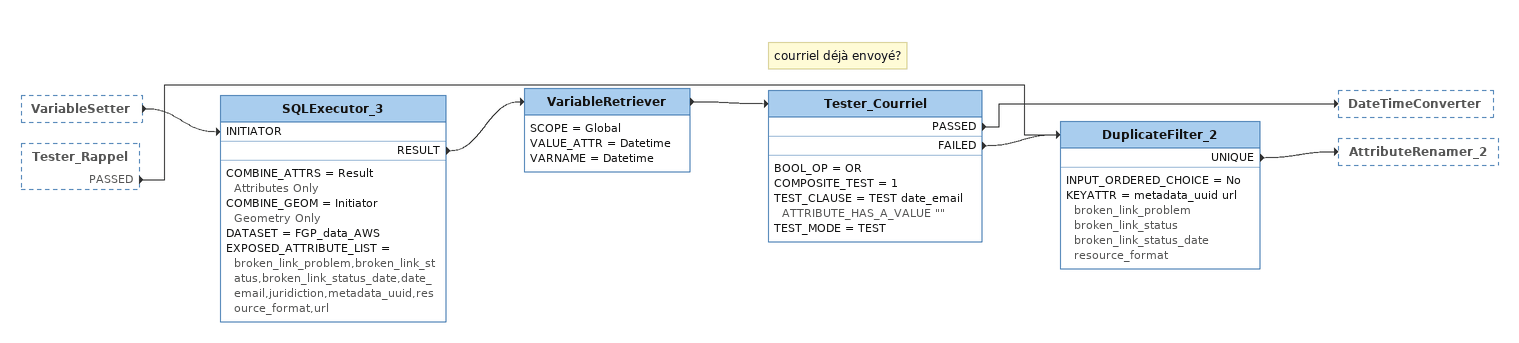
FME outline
VariableSetter [outside]
    -> SQLExecutor_3 [INITIATOR]
Tester_Rappel [outside]
    PASSED -> DuplicateFilter_2
SQLExecutor_3
    COMBINE_ATTRS = Result Attributes Only
    COMBINE_GEOM = Initiator Geometry Only
    DATASET = FGP_data_AWS
    EXPOSED_ATTRIBUTE_LIST = broken_link_problem,broken_link_status,broken_link_status_date,date_email,juridiction,metadata_uuid,resource_format,url
    RESULT -> VariableRetriever
VariableRetriever
    SCOPE = Global
    VALUE_ATTR = Datetime
    VARNAME = Datetime
    -> Tester_Courriel
Note: courriel déjà envoyé?
Tester_Courriel
    BOOL_OP = OR
    COMPOSITE_TEST = 1
    TEST_CLAUSE = TEST date_email ATTRIBUTE_HAS_A_VALUE ""
    TEST_MODE = TEST
    PASSED -> DateTimeConverter
    FAILED -> DuplicateFilter_2
DuplicateFilter_2
    INPUT_ORDERED_CHOICE = No
    KEYATTR = metadata_uuid url broken_link_problem broken_link_status broken_link_status_date resource_format
    UNIQUE -> AttributeRenamer_2
